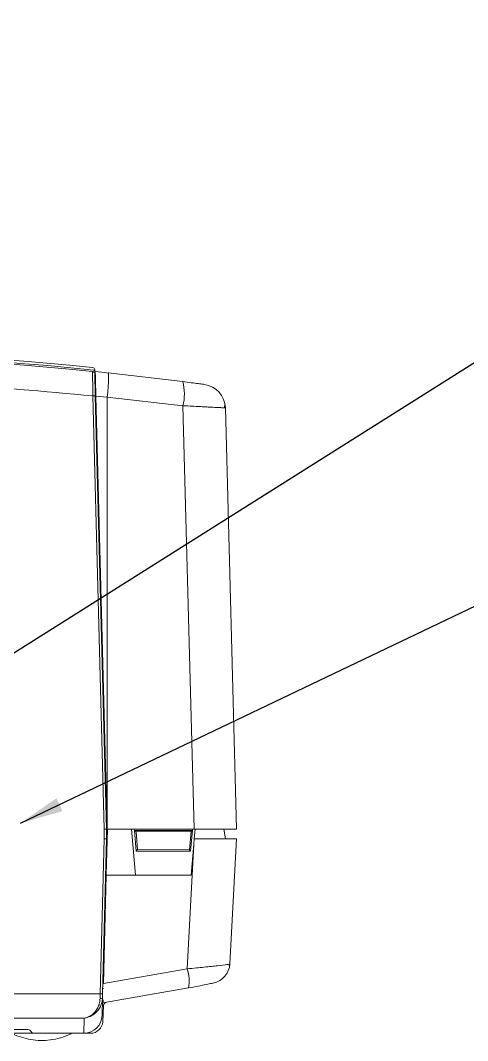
# Model space of a CAD drawing. Header units: millimetres. Extents: x 15 to 836, y 5 to 589.
# Drawn here: x 458.3 to 495, y 141.1 to 225 of the extents above; entities that cross this region are included whole.
import ezdxf

# ---------------------------------------------------------------- set-up
doc = ezdxf.new("R2010")
doc.units = ezdxf.units.MM
doc.dimstyles.new('SLDDIMSTYLE0', dxfattribs={"dimtxt": 0.18, "dimasz": 3.556, "dimexe": 0, "dimexo": 0.0625, "dimgap": 0, "dimtad": 0, "dimtih": 1, "dimtoh": 1, "dimdec": 0, "dimrnd": 1e-09, "dimzin": 0, "dimdsep": 46, "dimtxsty": 'Standard', "dimsah": 1, "dimcen": 0.09, "dimadec": 0, "dimazin": 0, "dimtfac": 3.556, "dimtdec": 0, "dimtofl": 0, "dimtmove": 0, "dimatfit": 3, "dimfxl": 1, "dimfrac": 2, "dimtolj": 1, "dimtzin": 0, "dimarcsym": 0})

msp = doc.modelspace()

# ---------------------------------------------------------------- linework, layer by layer
at = {"color": 7, "linetype": 'Continuous', "lineweight": 15}
for p, q in [((464.358, 196.289), (464.361, 196.175)), ((464.361, 196.036), (464.394, 196.036)), ((464.403, 196.136), (464.402, 196.127)), ((471.601, 195.315), (465.467, 196.026)), ((465.139, 158.478), (464.205, 194.146)), ((465.339, 158.48), (464.405, 194.151)), ((465.388, 194.023), (464.455, 194.12)), ((464.455, 194.12), (465.388, 158.48)), ((465.388, 194.023), (465.39, 194.05)), ((465.388, 158.48), (465.388, 194.023)), ((465.39, 194.05), (471.611, 193.331)), ((464.413, 193.843), (464.462, 193.843)), ((464.418, 193.68), (464.466, 193.68)), ((464.467, 193.66), (464.418, 193.666)), ((471.611, 193.331), (472.524, 158.48)), ((475.095, 193.157), (474.976, 193.163)), ((475.029, 193.159), (475.059, 193.489)), ((476.003, 158.48), (475.095, 193.157)), ((465.347, 160.04), (465.298, 160.039)), ((465.357, 159.681), (465.308, 159.68)), ((465.339, 158.804), (465.316, 159.68)), ((465.339, 158.48), (465.339, 158.804)), ((465.139, 157.683), (465.139, 158.478)), ((465.312, 154.68), (465.412, 158.48)), ((465.339, 157.68), (465.339, 158.48)), ((465.339, 158.48), (465.388, 158.48)), ((472.524, 158.48), (465.388, 158.48)), ((467.391, 158.48), (467.723, 154.68)), ((467.617, 158.38), (467.608, 158.48)), ((467.766, 156.68), (467.617, 158.38)), ((467.617, 158.38), (467.754, 158.254)), ((472.389, 158.38), (467.617, 158.38)), ((467.754, 158.254), (472.286, 158.286)), ((467.754, 158.254), (467.88, 156.805)), ((472.153, 156.776), (472.286, 158.286)), ((472.389, 158.38), (472.241, 156.68)), ((472.286, 158.286), (472.389, 158.38)), ((472.398, 158.48), (472.389, 158.38)), ((472.524, 158.48), (476.003, 158.48)), ((472.546, 157.68), (472.616, 158.48)), ((475.103, 157.68), (474.962, 158.48)), ((464.805, 144.921), (465.139, 157.683)), ((465.005, 144.916), (465.339, 157.68)), ((471.97, 146.986), (472.507, 157.234)), ((472.283, 154.68), (472.507, 157.234)), ((472.546, 157.68), (472.507, 157.234)), ((476.003, 157.68), (472.546, 157.68)), ((475.464, 147.389), (476.003, 157.68)), ((467.766, 156.68), (467.88, 156.805)), ((467.766, 156.68), (472.241, 156.68)), ((467.88, 156.805), (472.153, 156.776)), ((472.153, 156.776), (472.241, 156.68)), ((465.079, 145.776), (465.312, 154.68)), ((465.312, 154.68), (472.283, 154.68)), ((465.137, 147.98), (465.085, 147.98)), ((465.079, 145.776), (471.97, 146.986)), ((475.429, 147.125), (475.397, 147.368)), ((465.037, 144.172), (472.072, 145.406)), ((403.201, 144.921), (464.805, 144.921)), ((464.796, 144.531), (464.805, 144.921)), ((464.959, 143.149), (464.996, 144.564)), ((464.996, 144.564), (465.005, 144.916)), ((465.018, 142.628), (465.089, 143.98)), ((404.515, 142.932), (463.492, 142.932)), ((463.459, 141.68), (463.492, 142.932)), ((409.474, 141.995), (458.532, 141.995)), ((459.031, 141.947), (459.253, 141.68)), ((408.753, 141.68), (459.253, 141.68)), ((459.253, 141.68), (463.459, 141.68)), ((463.459, 141.68), (464.019, 141.68))]:
    msp.add_line(p, q, dxfattribs=at)
at = {"color": 8, "linetype": 'Continuous', "lineweight": 15}
for p, q in [((464.518, 191.691), (464.469, 191.697)), ((465.104, 146.724), (465.052, 146.724)), ((465.017, 145.36), (465.068, 145.36))]:
    msp.add_line(p, q, dxfattribs=at)
at = {"color": 7, "linetype": 'Continuous', "lineweight": 15, "flags": 128}
for points in [[(464.405, 194.151), (464.401, 194.151), (464.39, 194.151), (464.371, 194.15), (464.347, 194.149), (464.316, 194.149), (464.282, 194.148), (464.244, 194.147), (464.205, 194.146)], [(465.139, 158.478), (465.174, 158.478), (465.208, 158.478), (465.239, 158.479), (465.268, 158.479), (465.292, 158.48), (465.312, 158.48), (465.327, 158.48), (465.336, 158.48), (465.339, 158.48)], [(465.139, 157.683), (465.174, 157.682), (465.208, 157.682), (465.239, 157.681), (465.268, 157.681), (465.292, 157.681), (465.312, 157.68), (465.327, 157.68), (465.336, 157.68), (465.339, 157.68)], [(464.805, 144.921), (464.844, 144.92), (464.882, 144.919), (464.916, 144.918), (464.946, 144.917), (464.971, 144.917), (464.99, 144.916), (465.001, 144.916), (465.005, 144.916)]]:
    msp.add_lwpolyline(points, dxfattribs=at)
at = {"color": 7, "linetype": 'Continuous', "lineweight": 15}
for centre, radius, start, end in [((434.003, -101.996), 299.8, 84.20556, 95.79444), ((434.003, -101.996), 300, 84.22728, 95.77272), ((434.003, -102.32), 300, 84.22728, 95.77272), ((464.158, 196.283), 0.2, 1.5, 84.22728), ((464.158, 195.96), 0.2, 21.51658, 84.22728), ((434.003, -102.32), 300, 83.97981, 84.18405), ((467.731, 194.302), 4, 345.93994, 14.66072), ((473.096, 193.105), 2, 1.5, 82.46202), ((468.72, 145.983), 3.401, 350.23391, 17.1531), ((473.766, 147.478), 1.7, 281.56733, 357), ((464.851, 144.813), 0.288, 258.97202, 300.21379), ((465.338, 143.967), 0.25, 99.00266, 177), ((464.019, 142.68), 1, 270, 357)]:
    msp.add_arc(centre, radius, start, end, dxfattribs=at)
for centre, major_axis, ratio, start_param, end_param in [((463.459, 143.188), (0.039, 1.508), 0.994518, 3.167629, 4.712389), ((458.532, 141.943), (0.5, 0), 0.105104, 0.087266, 1.570796)]:
    msp.add_ellipse(centre, major_axis=major_axis, ratio=ratio, start_param=start_param, end_param=end_param, dxfattribs=at)
for points, knots in [([(464.205, 194.146), (460.187, 194.507), (452.152, 195.231), (440.054, 195.696), (427.952, 195.696), (415.854, 195.231), (407.819, 194.507), (403.801, 194.146)], [0, 0, 0, 0, 0.200018, 0.399957, 0.60004, 0.799977, 1, 1, 1, 1]), ([(464.205, 194.146), (464.202, 194.409), (464.195, 194.934), (464.187, 195.499), (464.182, 195.835), (464.179, 196.089), (464.178, 196.131), (464.178, 196.159)], [0, 0, 0, 0, 0.250391, 0.499698, 0.630214, 0.757259, 1, 1, 1, 1]), ([(464.344, 196.033), (464.324, 196.065), (464.283, 196.129), (464.214, 196.123), (464.178, 196.12)], [0, 0, 0, 0, 0.4962168, 1, 1, 1, 1]), ([(464.361, 196.175), (464.359, 196.188), (464.354, 196.217), (464.324, 196.257), (464.291, 196.266), (464.271, 196.272)], [0, 0, 0, 0, 0.225574, 0.501283, 1, 1, 1, 1]), ([(464.405, 194.151), (464.399, 194.388), (464.387, 194.862), (464.371, 195.461), (464.36, 195.882), (464.358, 195.937), (464.358, 195.965)], [0, 0, 0, 0, 0.250589, 0.500273, 0.750032, 1, 1, 1, 1]), ([(464.402, 196.127), (464.403, 196.083), (464.406, 195.996), (464.416, 195.596), (464.431, 195.047), (464.444, 194.522), (464.453, 194.208), (464.455, 194.12)], [0, 0, 0, 0, 0.226631, 0.453225, 0.680825, 0.910247, 1, 1, 1, 1]), ([(465.39, 194.05), (465.414, 194.301), (465.451, 194.683), (465.483, 195.141), (465.503, 195.517), (465.505, 195.805), (465.493, 195.99), (465.476, 196.013), (465.467, 196.026)], [0, 0, 0, 0, 0.24182, 0.36884, 0.49959, 0.709335, 0.844656, 1, 1, 1, 1]), ([(471.601, 195.315), (471.836, 195.285), (472.307, 195.225), (472.88, 195.151), (473.28, 195.098), (473.332, 195.091), (473.358, 195.088)], [0, 0, 0, 0, 0.250046, 0.5, 0.749875, 1, 1, 1, 1]), ([(471.97, 146.986), (472.221, 147.01), (472.693, 147.054), (473.362, 147.122), (473.955, 147.184), (474.656, 147.263), (475.313, 147.345), (475.414, 147.374), (475.464, 147.389)], [0, 0, 0, 0, 0.133369, 0.250485, 0.379594, 0.500873, 0.75414, 1, 1, 1, 1]), ([(474.107, 145.812), (474.076, 145.806), (474.015, 145.793), (473.546, 145.698), (472.88, 145.564), (472.341, 145.459), (472.072, 145.406)], [0, 0, 0, 0, 0.250128, 0.499974, 0.749894, 1, 1, 1, 1]), ([(463.492, 142.932), (463.662, 142.966), (464.002, 143.036), (464.478, 143.359), (464.799, 143.782), (464.963, 144.21), (464.985, 144.449), (464.996, 144.564)], [0, 0, 0, 0, 0.249243, 0.499157, 0.748862, 0.878471, 1, 1, 1, 1]), ([(463.492, 142.932), (463.639, 142.968), (463.933, 143.039), (464.344, 143.356), (464.623, 143.767), (464.767, 144.183), (464.786, 144.418), (464.796, 144.531)], [0, 0, 0, 0, 0.2501303, 0.4998643, 0.7492732, 0.8798713, 1, 1, 1, 1]), ([(465.037, 144.172), (465.038, 144.185), (465.038, 144.206), (465.042, 144.371), (465.044, 144.433)], [0, 0, 0, 0, 0.619889, 1, 1, 1, 1]), ([(457.551, 141.68), (457.57, 141.669), (457.812, 141.524), (458.33, 141.336), (459.098, 141.135), (459.905, 141.061), (460.728, 141.106), (461.543, 141.29), (462.123, 141.49), (462.408, 141.657), (462.447, 141.68)], [0, 0, 0, 0, 0.013292, 0.166214, 0.322068, 0.480611, 0.641782, 0.805739, 0.972927, 1, 1, 1, 1])]:
    msp.add_open_spline(points, degree=3, knots=knots, dxfattribs=at)
at = {"color": 8, "linetype": 'Continuous', "lineweight": 15}
msp.add_open_spline([(474.976, 193.163), (474.948, 193.164), (474.892, 193.166), (474.549, 193.183), (474.176, 193.201), (473.781, 193.221), (473.406, 193.24), (472.945, 193.264), (472.349, 193.294), (471.876, 193.317), (471.611, 193.331)], degree=3, knots=[0, 0, 0, 0, 0.14063, 0.284504, 0.432311, 0.521262, 0.615903, 0.716236, 0.840733, 1, 1, 1, 1], dxfattribs=at)

# ---------------------------------------------------------------- leaders
at = {"color": 7, "linetype": 'Continuous', "lineweight": 0}
for points in [[(439.115, 161.274), (540.164, 225.048)], [(458.252, 158.963), (540.164, 198.164)]]:
    msp.add_leader(points, dimstyle='SLDDIMSTYLE0', dxfattribs=at)

doc.saveas('drawing.dxf')
